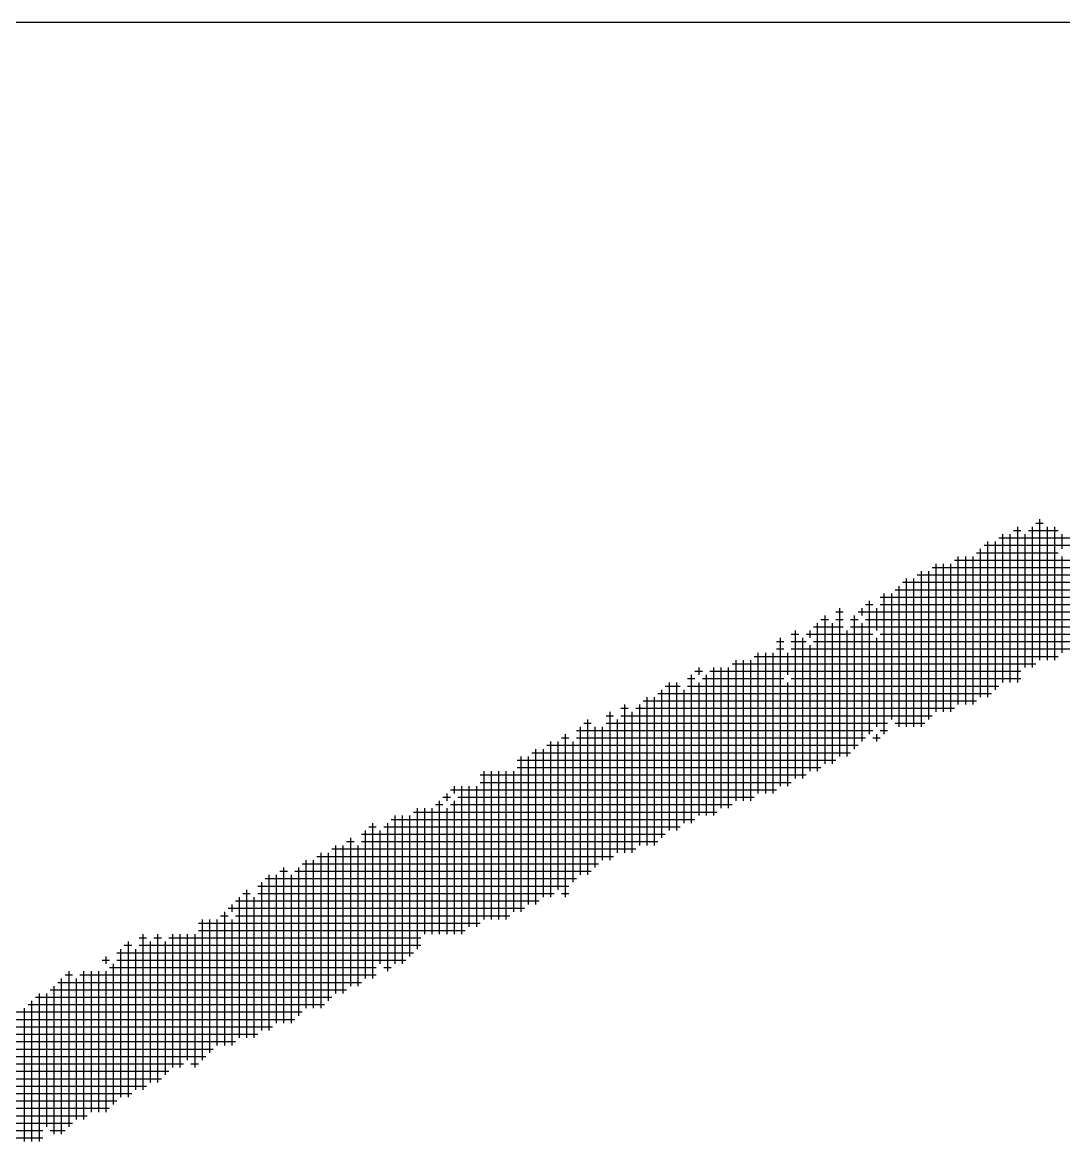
# Model space of a CAD drawing. Header units: feet. Extents: x 0 to 84100, y 0 to 59400.
# Drawn here: x 57194.4 to 57303.7, y 3082.5 to 3200 of the extents above; entities that cross this region are included whole.
import ezdxf
from ezdxf.enums import TextEntityAlignment as Align

# ---------------------------------------------------------------- set-up
doc = ezdxf.new("R2010")
doc.units = ezdxf.units.FT
doc.header["$LTSCALE"] = 550
doc.header["$MEASUREMENT"] = 0
for name, color, linetype in [('CX-BORD-LIN1', 4, 'CONTINUOUS'), ('CX-BORD-LIN2', 3, 'CONTINUOUS'), ('CX-BORD-TEX2', 7, 'CONTINUOUS'), ('CX-BORD-TEX3', 6, 'CONTINUOUS'), ('CX-MISC', 2, 'CONTINUOUS')]:
    doc.layers.add(name, color=color, linetype=linetype)
doc.styles.add('TB_TEXT', font='')
doc.styles.add('TB_WBTXT', font='')
doc.styles.add('TB_WMTXT', font='')
doc.styles.get('TB_TEXT').set_extended_font_data('DotumChe')
doc.styles.get('TB_WBTXT').set_extended_font_data('Dotum')
doc.styles.get('TB_WMTXT').set_extended_font_data('DotumChe')

# ---------------------------------------------------------------- blocks, each defined once
blk = doc.blocks.new('CXBLKA1-KHCA')
at = {"layer": 'CX-BORD-LIN2'}
blk.add_lwpolyline([(558, 12), (270, 12)], dxfattribs=at)
at = {"layer": 'CX-BORD-LIN1', "style": 'TB_TEXT'}
for tag, p in [('TR_RCON5', (342.3033, 33)), ('TR_RCON4', (342.3033, 27)), ('TR_RCON3', (342.3033, 21)), ('TR_RCON2', (342.3033, 15)), ('TR_RCON1', (342.3033, 9))]:
    blk.add_attdef(tag, text='', height=3.5, dxfattribs=at).set_placement(p, align=Align.MIDDLE_LEFT)
for tag, height, p in [('TR_DGN5', 3.5, (451.1185, 33)), ('TR_CHK5', 3.5, (491.1185, 33)), ('TR_RDAT5', 3.5, (317.5, 33)), ('TR_APP5', 3.5, (531.1185, 33)), ('TR_RNUM5', 3, (285.1051, 32.6366)), ('TR_DGN4', 3.5, (451.1185, 27)), ('TR_CHK4', 3.5, (491.1185, 27)), ('TR_RDAT4', 3.5, (317.5, 27)), ('TR_APP4', 3.5, (531.1185, 27)), ('TR_RNUM4', 3, (285.1051, 26.6366)), ('TR_DGN3', 3.5, (451.1185, 21)), ('TR_CHK3', 3.5, (491.1185, 21)), ('TR_RDAT3', 3.5, (317.5, 21)), ('TR_APP3', 3.5, (531.1185, 21)), ('TR_RNUM3', 3, (285.1051, 20.6366)), ('TR_DGN2', 3.5, (451.1185, 15)), ('TR_CHK2', 3.5, (491.1185, 15)), ('TR_RDAT2', 3.5, (317.5, 15)), ('TR_APP2', 3.5, (531.1185, 15)), ('TR_RNUM2', 3, (285.1051, 14.6366)), ('TR_DGN1', 3.5, (451.1185, 9)), ('TR_CHK1', 3.5, (491.1185, 9)), ('TR_RDAT1', 3.5, (317.5, 9)), ('TR_APP1', 3.5, (531.1185, 9)), ('TR_RNUM1', 3, (285.1051, 8.6366))]:
    blk.add_attdef(tag, text='', height=height, dxfattribs=at).set_placement(p, align=Align.MIDDLE_CENTER)
at = {"layer": 'CX-BORD-LIN2', "style": 'TB_TEXT'}
blk.add_attdef('TD_VERSION', text='', height=3, rotation=90, dxfattribs=at).set_placement((800.5, 48.0149), align=Align.MIDDLE_CENTER)
at = {"layer": 'CX-BORD-TEX2', "style": 'TB_WMTXT'}
for tag, height, p in [('TB_CNAME', 5, (15.3448, 531.8324)), ('TB_CSCOP', 4, (16.6346, 523.8324))]:
    blk.add_attdef(tag, text='', height=height, dxfattribs=at).set_placement(p, align=Align.BOTTOM_LEFT)
at = {"layer": 'CX-BORD-TEX2', "style": 'TB_WBTXT'}
for tag, height, p in [('TB_MTITIL', 10, (398, 533.3264)), ('TB_STITL', 7, (398, 518.3264))]:
    blk.add_attdef(tag, text='', height=height, dxfattribs=at).set_placement(p, align=Align.MIDDLE_CENTER)
at = {"layer": 'CX-BORD-TEX3', "style": 'TB_TEXT'}
for tag, height, p in [('TD_LNDST', 4.5, (215, 31.5)), ('TD_DSECT', 4.5, (605.5, 31.5)), ('TD_DDIST', 4.5, (654.5, 31.5)), ('TD_DNAME_TOP', 4.5, (755, 27.957)), ('TD_CSECT', 4.5, (605.5, 22.5)), ('TD_CDIST', 4.5, (654.5, 22.5)), ('TD_DNAME_MAIN', 4.5, (755, 21.4731)), ('TD_DNAME_BOT', 3, (755, 15.2489)), ('TD_HSCAL', 4.5, (620.8841, 13.7484)), ('TD_VSCAL', 4.5, (656.8615, 13.7484)), ('TD_CCOMP', 4.5, (215, 13.5927)), ('TD_CSTEP', 4.5, (250.744, 5.125)), ('TD_FIELD', 4.5, (180, 5.125)), ('TD_DWGNO', 4.5, (755, 5.0017)), ('TD_DWGCODE', 4.5, (637, 4.7908))]:
    blk.add_attdef(tag, text='', height=height, dxfattribs=at).set_placement(p, align=Align.MIDDLE_CENTER)
for tag, height, width, p in [('TD_DCOMP', 4.5, 0.95, (215, 22.5875)), ('TD_CNAME', 5, 0.78, (65, 7.5956))]:
    blk.add_attdef(tag, text='', height=height, dxfattribs=dict(at, width=width)).set_placement(p, align=Align.MIDDLE_CENTER)
blk = doc.blocks.new('CXGLOGO-싸인2')
at = {"layer": 'CX-MISC'}
for p, q in [((9641.071, -1029.665), (9641.071, -1031.298)), ((9641.226, -1029.665), (9641.226, -1031.142)), ((9641.265, -1029.626), (9641.343, -1029.626)), ((9641.304, -1029.587), (9641.304, -1031.065)), ((9641.382, -1029.665), (9641.382, -1031.065)), ((9641.459, -1029.665), (9641.459, -1031.065)), ((9640.876, -1029.781), (9644.142, -1029.781)), ((9640.915, -1029.743), (9640.915, -1031.298)), ((9640.993, -1029.743), (9640.993, -1031.298)), ((9641.032, -1029.704), (9641.109, -1029.704)), ((9641.148, -1029.743), (9641.148, -1031.142)), ((9641.187, -1029.704), (9641.498, -1029.704)), ((9641.537, -1029.743), (9641.537, -1029.898)), ((9640.682, -1029.898), (9640.682, -1031.453)), ((9640.721, -1029.859), (9644.064, -1029.859)), ((9640.759, -1029.82), (9640.759, -1031.453)), ((9640.837, -1029.82), (9640.837, -1031.376)), ((9640.41, -1030.015), (9643.831, -1030.015)), ((9640.448, -1029.976), (9640.448, -1031.531)), ((9640.526, -1029.976), (9640.526, -1031.531)), ((9640.604, -1029.976), (9640.604, -1031.531)), ((9640.643, -1029.937), (9641.498, -1029.937)), ((9641.537, -1029.976), (9641.537, -1030.987)), ((9640.06, -1030.131), (9640.06, -1031.764)), ((9640.137, -1030.131), (9640.137, -1031.687)), ((9640.176, -1030.093), (9643.598, -1030.093)), ((9640.215, -1030.054), (9640.215, -1031.609)), ((9640.293, -1030.054), (9640.293, -1031.609)), ((9640.371, -1030.054), (9640.371, -1031.609)), ((9639.865, -1030.248), (9643.287, -1030.248)), ((9639.904, -1030.209), (9639.904, -1031.764)), ((9639.982, -1030.209), (9639.982, -1031.764)), ((9640.021, -1030.17), (9643.442, -1030.17)), ((9639.671, -1030.365), (9639.671, -1031.842)), ((9639.749, -1030.365), (9639.749, -1031.687)), ((9639.787, -1030.326), (9643.131, -1030.326)), ((9639.826, -1030.287), (9639.826, -1031.764)), ((9639.476, -1030.481), (9639.554, -1030.481)), ((9639.515, -1030.442), (9639.515, -1031.842)), ((9639.632, -1030.404), (9642.976, -1030.404)), ((9639.632, -1030.481), (9642.82, -1030.481)), ((9639.049, -1030.598), (9639.049, -1032.153)), ((9639.165, -1030.559), (9639.243, -1030.559)), ((9639.204, -1030.52), (9639.204, -1032.075)), ((9639.36, -1030.598), (9639.36, -1031.998)), ((9639.399, -1030.559), (9642.587, -1030.559)), ((9639.438, -1030.52), (9639.438, -1030.598)), ((9639.593, -1030.52), (9639.593, -1030.753)), ((9638.932, -1030.715), (9639.243, -1030.715)), ((9638.971, -1030.676), (9638.971, -1032.231)), ((9639.01, -1030.637), (9639.088, -1030.637)), ((9639.127, -1030.676), (9639.127, -1032.153)), ((9639.165, -1030.637), (9639.243, -1030.637)), ((9639.321, -1030.637), (9639.399, -1030.637)), ((9639.321, -1030.715), (9642.12, -1030.715)), ((9639.438, -1030.676), (9639.438, -1031.92)), ((9639.476, -1030.637), (9642.354, -1030.637)), ((9638.582, -1030.831), (9638.582, -1032.386)), ((9638.699, -1030.792), (9638.777, -1030.792)), ((9638.738, -1030.753), (9638.738, -1032.309)), ((9638.815, -1030.831), (9638.815, -1032.309)), ((9638.854, -1030.792), (9639.554, -1030.792)), ((9638.893, -1030.753), (9638.893, -1030.831)), ((9639.282, -1030.753), (9639.282, -1032.075)), ((9639.593, -1030.831), (9639.593, -1031.764)), ((9639.632, -1030.792), (9641.965, -1030.792)), ((9638.543, -1030.87), (9638.621, -1030.87)), ((9638.543, -1030.948), (9638.621, -1030.948)), ((9638.699, -1030.87), (9638.854, -1030.87)), ((9638.699, -1030.948), (9641.654, -1030.948)), ((9638.893, -1030.909), (9638.893, -1032.231)), ((9638.932, -1030.87), (9641.731, -1030.87)), ((9638.116, -1031.065), (9638.116, -1032.542)), ((9638.193, -1031.065), (9638.193, -1032.542)), ((9638.271, -1031.065), (9638.271, -1032.542)), ((9638.31, -1031.026), (9641.498, -1031.026)), ((9638.349, -1030.987), (9638.349, -1032.464)), ((9638.427, -1030.987), (9638.427, -1032.464)), ((9638.504, -1030.987), (9638.504, -1032.464)), ((9638.66, -1030.987), (9638.66, -1031.22)), ((9637.688, -1031.181), (9637.766, -1031.181)), ((9637.727, -1031.142), (9637.727, -1031.22)), ((9637.843, -1031.181), (9641.109, -1031.181)), ((9637.882, -1031.142), (9637.882, -1032.697)), ((9637.96, -1031.142), (9637.96, -1032.62)), ((9638.038, -1031.142), (9638.038, -1032.62)), ((9638.077, -1031.103), (9641.265, -1031.103)), ((9637.416, -1031.298), (9637.416, -1032.853)), ((9637.494, -1031.298), (9637.494, -1032.853)), ((9637.61, -1031.259), (9637.688, -1031.259)), ((9637.649, -1031.22), (9637.649, -1032.775)), ((9637.727, -1031.298), (9637.727, -1032.697)), ((9637.766, -1031.259), (9638.621, -1031.259)), ((9637.805, -1031.22), (9637.805, -1032.697)), ((9638.66, -1031.298), (9638.66, -1032.386)), ((9638.699, -1031.259), (9641.109, -1031.259)), ((9637.299, -1031.414), (9640.798, -1031.414)), ((9637.338, -1031.376), (9637.338, -1032.931)), ((9637.377, -1031.337), (9637.532, -1031.337)), ((9637.571, -1031.376), (9637.571, -1032.775)), ((9637.61, -1031.337), (9640.876, -1031.337)), ((9636.949, -1031.531), (9636.949, -1033.086)), ((9637.105, -1031.531), (9637.105, -1033.009)), ((9637.144, -1031.492), (9640.643, -1031.492)), ((9637.183, -1031.453), (9637.183, -1033.009)), ((9637.26, -1031.453), (9637.26, -1033.009)), ((9636.755, -1031.648), (9636.833, -1031.648)), ((9636.794, -1031.609), (9636.794, -1033.164)), ((9636.91, -1031.57), (9636.988, -1031.57)), ((9636.91, -1031.648), (9640.176, -1031.648)), ((9637.027, -1031.609), (9637.027, -1033.086)), ((9637.066, -1031.57), (9640.41, -1031.57)), ((9636.483, -1031.764), (9636.483, -1033.32)), ((9636.522, -1031.725), (9636.599, -1031.725)), ((9636.56, -1031.687), (9636.56, -1033.32)), ((9636.638, -1031.764), (9636.638, -1033.242)), ((9636.716, -1031.764), (9636.716, -1033.164)), ((9636.755, -1031.725), (9639.71, -1031.725)), ((9636.871, -1031.687), (9636.871, -1033.086)), ((9639.787, -1031.725), (9640.099, -1031.725)), ((9636.288, -1031.881), (9636.366, -1031.881)), ((9636.327, -1031.842), (9636.327, -1033.553)), ((9636.444, -1031.803), (9639.554, -1031.803)), ((9636.444, -1031.881), (9639.476, -1031.881)), ((9639.554, -1031.881), (9639.632, -1031.881)), ((9639.593, -1031.842), (9639.593, -1031.92)), ((9639.632, -1031.803), (9639.71, -1031.803)), ((9636.016, -1031.998), (9636.016, -1033.631)), ((9636.094, -1031.998), (9636.094, -1033.553)), ((9636.133, -1031.959), (9639.399, -1031.959)), ((9636.172, -1031.92), (9636.172, -1033.553)), ((9636.249, -1031.92), (9636.249, -1033.475)), ((9636.405, -1031.92), (9636.405, -1033.397)), ((9635.822, -1032.114), (9639.165, -1032.114)), ((9635.861, -1032.075), (9635.861, -1033.708)), ((9635.938, -1032.075), (9635.938, -1033.631)), ((9635.977, -1032.037), (9639.321, -1032.037)), ((9635.472, -1032.231), (9635.472, -1033.786)), ((9635.55, -1032.231), (9635.55, -1033.786)), ((9635.627, -1032.231), (9635.627, -1033.786)), ((9635.705, -1032.231), (9635.705, -1033.786)), ((9635.783, -1032.231), (9635.783, -1033.708)), ((9635.822, -1032.192), (9639.01, -1032.192)), ((9635.433, -1032.27), (9638.854, -1032.27)), ((9635.433, -1032.348), (9638.699, -1032.348)), ((9635.083, -1032.464), (9635.083, -1032.542)), ((9635.122, -1032.425), (9638.543, -1032.425)), ((9635.161, -1032.386), (9635.161, -1032.464)), ((9635.239, -1032.386), (9635.239, -1033.942)), ((9635.316, -1032.386), (9635.316, -1033.864)), ((9635.394, -1032.386), (9635.394, -1033.864)), ((9634.966, -1032.581), (9635.044, -1032.581)), ((9635.005, -1032.542), (9635.005, -1033.942)), ((9635.044, -1032.503), (9635.122, -1032.503)), ((9635.122, -1032.581), (9638.077, -1032.581)), ((9635.161, -1032.542), (9635.161, -1033.942)), ((9635.2, -1032.503), (9638.31, -1032.503)), ((9634.539, -1032.697), (9634.539, -1034.253)), ((9634.616, -1032.697), (9634.616, -1034.253)), ((9634.694, -1032.697), (9634.694, -1034.175)), ((9634.733, -1032.659), (9637.921, -1032.659)), ((9634.772, -1032.62), (9634.772, -1034.097)), ((9634.85, -1032.62), (9634.85, -1033.942)), ((9634.927, -1032.62), (9634.927, -1033.942)), ((9635.083, -1032.62), (9635.083, -1033.942)), ((9634.267, -1032.814), (9634.344, -1032.814)), ((9634.305, -1032.775), (9634.305, -1034.408)), ((9634.422, -1032.814), (9637.532, -1032.814)), ((9634.461, -1032.775), (9634.461, -1034.33)), ((9634.5, -1032.736), (9637.688, -1032.736)), ((9634.072, -1032.931), (9634.072, -1034.486)), ((9634.189, -1032.892), (9637.377, -1032.892)), ((9634.228, -1032.853), (9634.228, -1034.408)), ((9634.383, -1032.853), (9634.383, -1034.253)), ((9633.878, -1033.047), (9637.066, -1033.047)), ((9633.917, -1033.009), (9633.917, -1034.564)), ((9633.994, -1033.009), (9633.994, -1034.564)), ((9634.033, -1032.97), (9634.111, -1032.97)), ((9634.15, -1033.009), (9634.15, -1034.486)), ((9634.189, -1032.97), (9637.299, -1032.97)), ((9633.606, -1033.164), (9633.606, -1034.719)), ((9633.683, -1033.164), (9633.683, -1034.719)), ((9633.722, -1033.125), (9636.833, -1033.125)), ((9633.761, -1033.086), (9633.761, -1034.719)), ((9633.839, -1033.086), (9633.839, -1034.641)), ((9633.333, -1033.281), (9633.411, -1033.281)), ((9633.372, -1033.242), (9633.372, -1034.875)), ((9633.489, -1033.281), (9636.599, -1033.281)), ((9633.528, -1033.242), (9633.528, -1034.797)), ((9633.567, -1033.203), (9636.677, -1033.203)), ((9633.139, -1033.397), (9633.139, -1034.953)), ((9633.178, -1033.358), (9636.444, -1033.358)), ((9633.217, -1033.32), (9633.217, -1034.953)), ((9633.295, -1033.32), (9633.295, -1034.875)), ((9633.45, -1033.32), (9633.45, -1034.875)), ((9632.945, -1033.514), (9633.022, -1033.514)), ((9632.983, -1033.475), (9632.983, -1035.03)), ((9633.1, -1033.436), (9636.366, -1033.436)), ((9633.1, -1033.514), (9636.211, -1033.514)), ((9636.288, -1033.514), (9636.366, -1033.514)), ((9632.828, -1033.631), (9632.828, -1033.708)), ((9632.867, -1033.592), (9636.055, -1033.592)), ((9632.906, -1033.553), (9632.906, -1035.03)), ((9633.061, -1033.553), (9633.061, -1035.03)), ((9632.711, -1033.747), (9632.789, -1033.747)), ((9632.75, -1033.708), (9632.75, -1035.108)), ((9632.789, -1033.669), (9635.899, -1033.669)), ((9632.867, -1033.747), (9635.744, -1033.747)), ((9632.478, -1033.825), (9635.433, -1033.825)), ((9632.517, -1033.786), (9632.517, -1035.264)), ((9632.595, -1033.786), (9632.595, -1035.186)), ((9632.672, -1033.786), (9632.672, -1035.108)), ((9632.828, -1033.786), (9632.828, -1035.108)), ((9631.739, -1034.019), (9631.739, -1035.652)), ((9631.856, -1033.981), (9631.934, -1033.981)), ((9631.895, -1033.942), (9631.895, -1035.575)), ((9631.973, -1034.019), (9631.973, -1035.497)), ((9632.011, -1033.981), (9632.089, -1033.981)), ((9632.05, -1033.942), (9632.05, -1035.497)), ((9632.128, -1034.019), (9632.128, -1035.419)), ((9632.167, -1033.981), (9634.811, -1033.981)), ((9632.206, -1033.942), (9632.206, -1035.341)), ((9632.284, -1033.942), (9632.284, -1035.341)), ((9632.361, -1033.942), (9632.361, -1035.264)), ((9632.439, -1033.942), (9632.439, -1035.341)), ((9632.478, -1033.903), (9635.277, -1033.903)), ((9631.623, -1034.136), (9634.733, -1034.136)), ((9631.662, -1034.097), (9631.662, -1035.652)), ((9631.7, -1034.058), (9631.778, -1034.058)), ((9631.817, -1034.097), (9631.817, -1035.575)), ((9631.856, -1034.058), (9634.811, -1034.058)), ((9631.467, -1034.214), (9631.545, -1034.214)), ((9631.506, -1034.175), (9631.506, -1034.253)), ((9631.584, -1034.253), (9631.584, -1035.73)), ((9631.623, -1034.214), (9634.655, -1034.214)), ((9631.078, -1034.369), (9631.156, -1034.369)), ((9631.117, -1034.33), (9631.117, -1035.963)), ((9631.234, -1034.369), (9634.344, -1034.369)), ((9631.273, -1034.33), (9631.273, -1035.886)), ((9631.351, -1034.33), (9631.351, -1035.808)), ((9631.428, -1034.33), (9631.428, -1035.808)), ((9631.506, -1034.33), (9631.506, -1035.808)), ((9631.545, -1034.292), (9634.344, -1034.292)), ((9634.422, -1034.292), (9634.5, -1034.292)), ((9630.962, -1034.486), (9630.962, -1036.041)), ((9631.001, -1034.447), (9634.189, -1034.447)), ((9631.039, -1034.408), (9631.039, -1036.041)), ((9631.195, -1034.408), (9631.195, -1035.886)), ((9630.767, -1034.603), (9633.878, -1034.603)), ((9630.806, -1034.564), (9630.806, -1036.119)), ((9630.884, -1034.564), (9630.884, -1035.963)), ((9630.923, -1034.525), (9634.033, -1034.525)), ((9630.651, -1034.719), (9630.651, -1036.119)), ((9630.69, -1034.68), (9633.8, -1034.68)), ((9630.728, -1034.641), (9630.728, -1036.119)), ((9630.223, -1034.836), (9633.489, -1034.836)), ((9630.379, -1034.758), (9633.567, -1034.758)), ((9629.99, -1034.914), (9633.256, -1034.914)), ((9629.756, -1035.069), (9632.867, -1035.069)), ((9629.99, -1034.991), (9633.1, -1034.991)), ((9629.523, -1035.147), (9632.634, -1035.147)), ((9629.29, -1035.302), (9632.323, -1035.302)), ((9629.368, -1035.225), (9632.556, -1035.225)), ((9632.4, -1035.302), (9632.478, -1035.302)), ((9627.968, -1035.38), (9632.167, -1035.38)), ((9627.968, -1035.458), (9632.089, -1035.458)), ((9628.123, -1035.536), (9631.934, -1035.536)), ((9628.201, -1035.613), (9631.778, -1035.613)), ((9628.279, -1035.691), (9631.623, -1035.691)), ((9628.357, -1035.769), (9631.545, -1035.769)), ((9628.201, -1035.847), (9631.312, -1035.847)), ((9627.735, -1036.002), (9630.845, -1036.002)), ((9627.968, -1035.925), (9631.156, -1035.925)), ((9630.923, -1036.002), (9631.078, -1036.002)), ((9627.735, -1036.08), (9630.845, -1036.08))]:
    blk.add_line(p, q, dxfattribs=at)

msp = doc.modelspace()

# ---------------------------------------------------------------- block references
at = {"layer": 'CX-MISC'}
for name, p, xscale, yscale, zscale in [('CXBLKA1-KHCA', (2500, 2000), 100, 100, 100), ('CXGLOGO-싸인2', (-39111.88, 13443.71), 9.999999997671694, 9.999999997671694, 9.999999997671694)]:
    msp.add_blockref(name, p, dxfattribs=dict(at, xscale=xscale, yscale=yscale, zscale=zscale))

doc.saveas('drawing.dxf')
